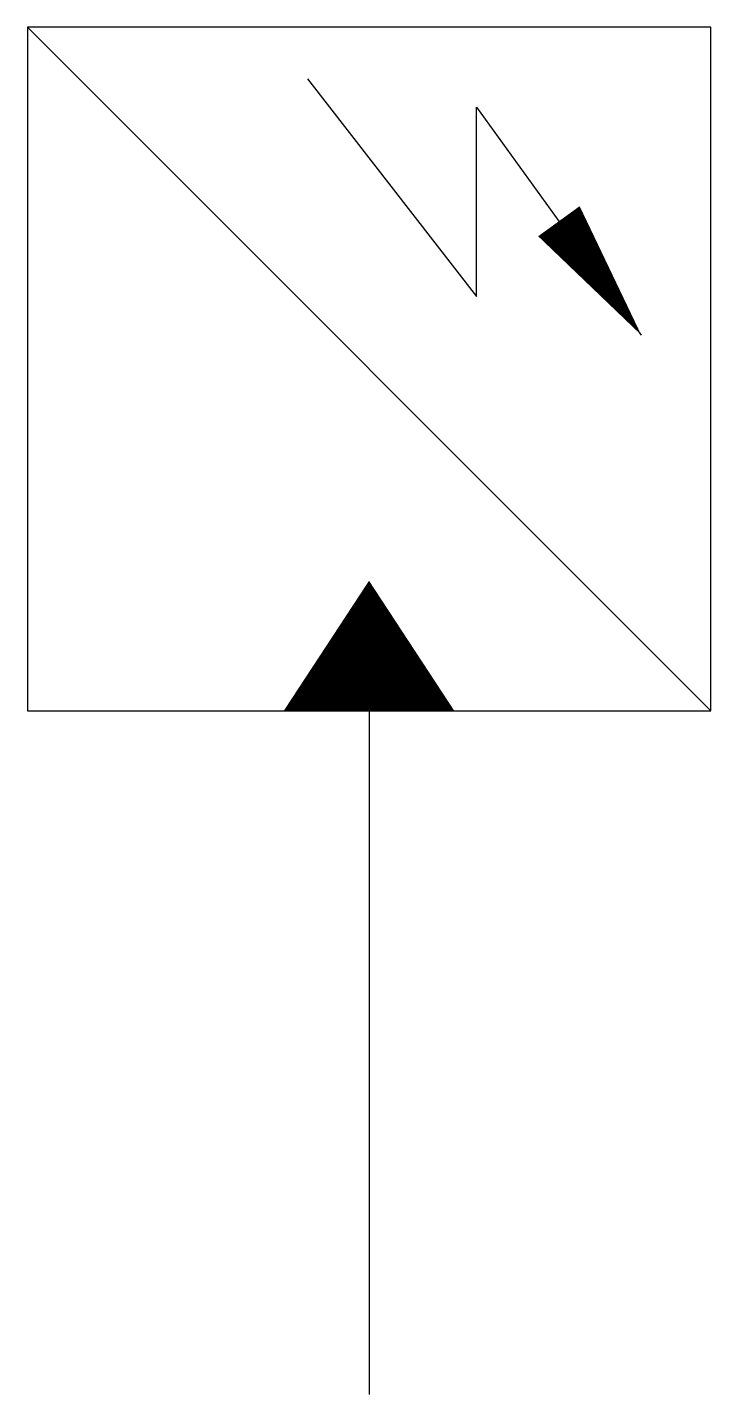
# Model space of a CAD drawing. Extents: x 521.1 to 529.1, y 274.4 to 290.4.
import ezdxf

# ---------------------------------------------------------------- set-up
doc = ezdxf.new("R2010")
doc.units = 0
doc.header["$LTSCALE"] = 5
doc.header["$MEASUREMENT"] = 0
doc.layers.add('11', color=1, linetype='CONTINUOUS')

msp = doc.modelspace()

# ---------------------------------------------------------------- linework, layer by layer
at = {"layer": '11'}
for p, q in [((521.121, 290.391), (529.121, 282.391)), ((524.402, 289.788), (526.379, 287.241)), ((526.379, 287.241), (526.379, 289.455)), ((526.379, 289.455), (528.309, 286.789)), ((525.121, 282.391), (525.121, 274.391))]:
    msp.add_line(p, q, dxfattribs=at)
msp.add_lwpolyline([(521.121, 282.391), (529.121, 282.391), (529.121, 290.391), (521.121, 290.391)], close=True, dxfattribs=at)
at = {"layer": '11', "flags": 128}
for points in [[(527.344, 288.122, 0.6, 0, 0), (528.309, 286.789, 0, 0, 0)], [(525.121, 282.391, 2, 0, 0), (525.121, 283.915, 0, 0, 0)]]:
    msp.add_lwpolyline(points, format="xyseb", dxfattribs=at)

doc.saveas('drawing.dxf')
